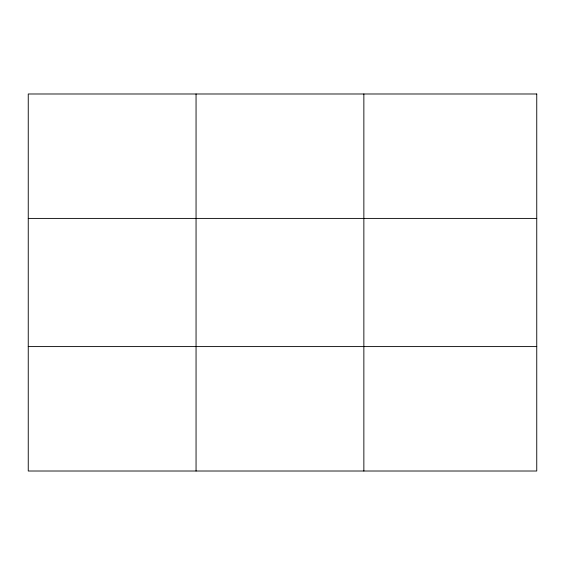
<?xml version="1.0" encoding="UTF-8"?>
<svg xmlns="http://www.w3.org/2000/svg" width="565" height="565" viewBox="0 0 565 565"><rect width="100%" height="100%" fill="white"/><g stroke="black" fill="none" stroke-linecap="round" stroke-linejoin="round"><path stroke-width="0.85" d="M196.055 93.988L196.055 471.012M363.86 93.988L363.86 471.012M28.25 218.408L536.75 218.408M28.25 346.592L536.75 346.592M536.75 93.988L536.75 471.012L28.25 471.012L28.25 93.988L536.75 93.988"/></g></svg>
